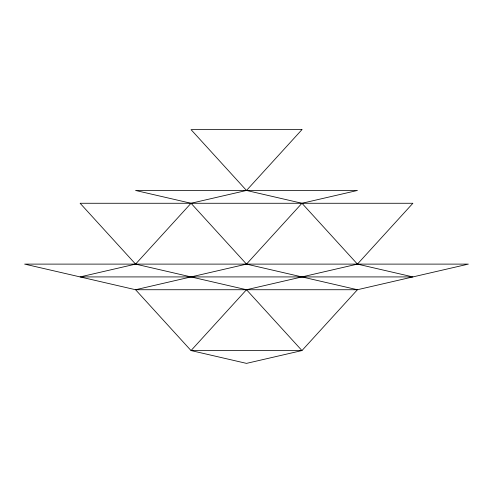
<?xml version="1.0" encoding="UTF-8"?>
<svg xmlns="http://www.w3.org/2000/svg" width="493" height="493" viewBox="0 0 493 493"><rect width="100%" height="100%" fill="white"/><g stroke="black" fill="none" stroke-linecap="round" stroke-linejoin="round"><path stroke-width="0.74" d="M191.037 203.27L135.575 264.112L80.112 276.918L412.887 276.918L357.425 264.112L246.5 289.73L135.575 264.112L80.112 203.27L412.887 203.27L357.425 264.112L301.962 203.27L246.5 190.464L191.037 203.27L135.575 190.464L357.425 190.464L301.962 203.27L246.5 264.112L135.575 289.73L24.65 264.112L468.35 264.112L357.425 289.73L135.575 289.73L191.037 350.566L246.5 363.378L301.962 350.566L357.425 289.73L246.5 264.112L191.037 203.27M301.962 129.622L246.5 190.464L191.037 129.622L301.962 129.622M246.5 289.73L191.037 350.566L301.962 350.566L246.5 289.73"/></g></svg>
